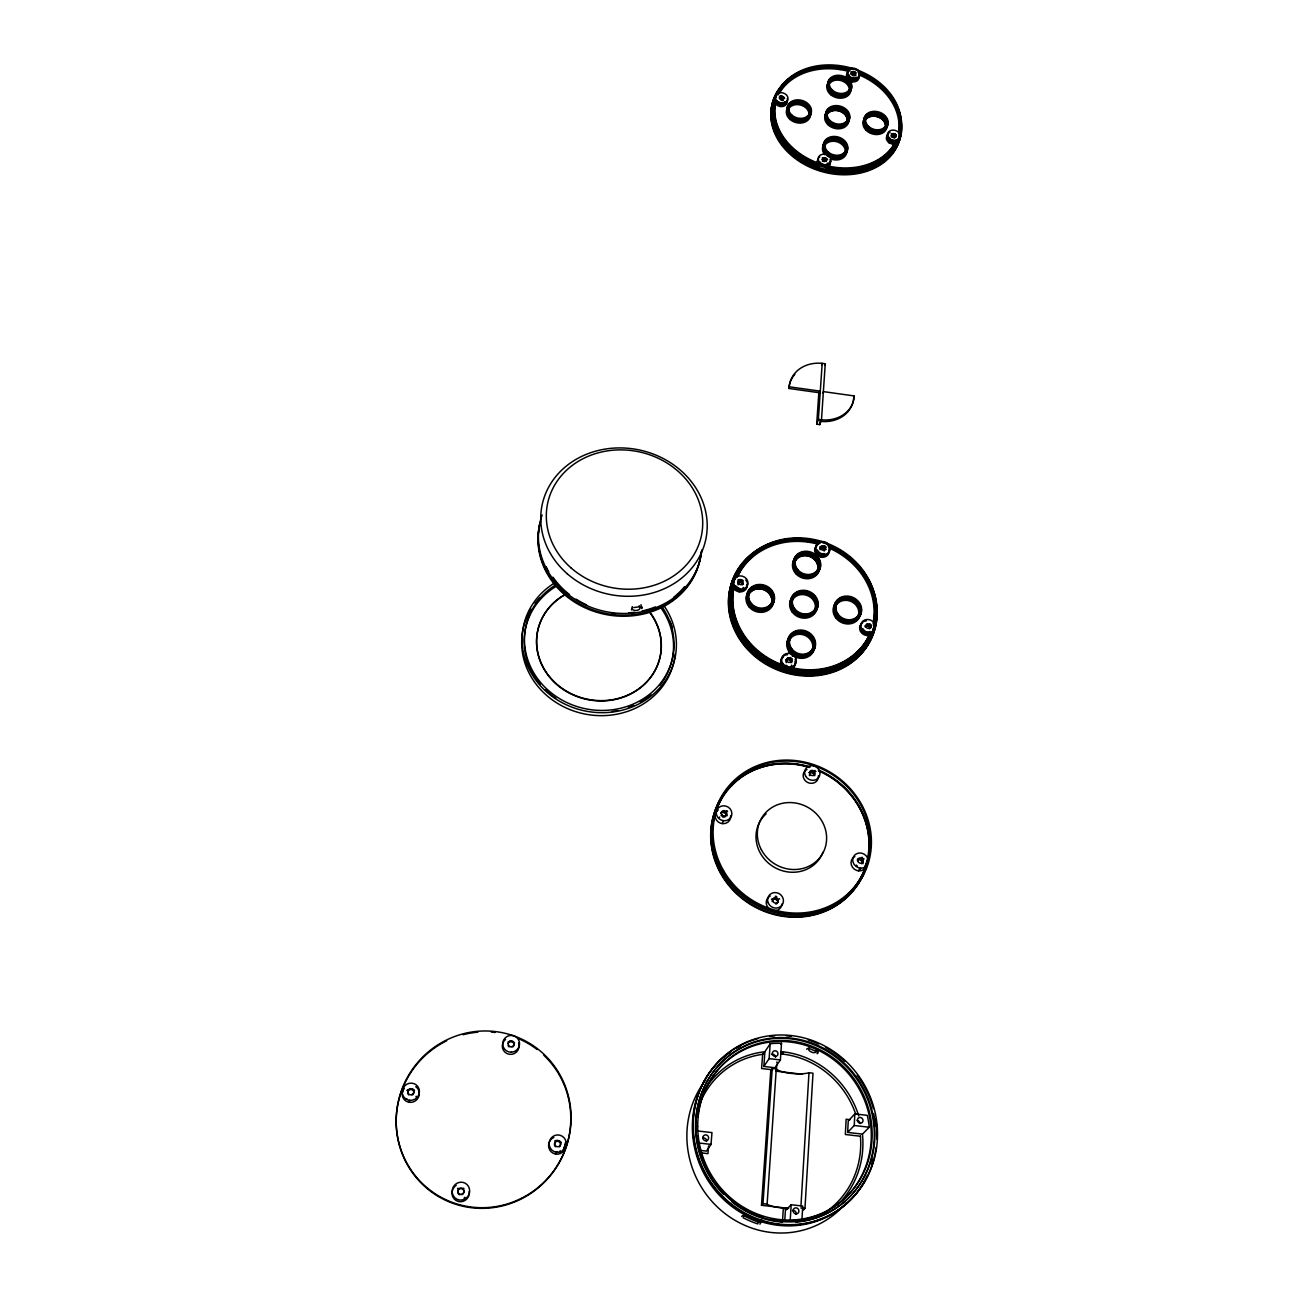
<?xml version="1.0" encoding="UTF-8"?>
<svg xmlns="http://www.w3.org/2000/svg" width="1298" height="1298" viewBox="0 0 1298 1298"><rect width="100%" height="100%" fill="white"/><g stroke="black" fill="none" stroke-linecap="round" stroke-linejoin="round"><path stroke-width="1.5" d="M415.766 1086.669A8.729 8.453 -45.6 0 1 418.443 1097.362A8.729 8.453 -45.6 0 1 408.253 1102.099A8.729 8.453 -45.6 0 1 402.25 1092.948L403.5 1087.4A8.762 8.486 -45.2 0 1 417.761 1086.442A8.762 8.486 -45.2 0 1 412.926 1100.023A8.762 8.486 -45.2 0 1 402.25 1090.888M403.402 1089.687L403.5 1087.4M409.503 1102.343L409.535 1100.315M862.456 1134.128L847.659 1132.424L848.243 1120.969L854.814 1113.895L867.259 1115.339A90.454 85.668 61.5 0 1 869.271 1127.248L862.456 1134.128A89.173 84.532 62.5 0 1 837.843 1204.576M847.659 1132.424L854.246 1125.496L854.814 1113.895M803.3 1210.028L804.971 1208.406L813.002 1073.203L808.995 1072.732A17.961 4.348 4.6 0 1 790.758 1073.349A17.961 4.348 4.6 0 1 776.269 1068.887L772.245 1068.416L770.752 1070.542L761.488 1205.29L788.681 1208.373M800.947 1205.923L808.995 1072.732M801.986 1218.871L802.748 1206.053L791.18 1204.755L785.387 1210.628L784.787 1220.088M790.222 1220.071L791.18 1204.755M782.548 1220.591L783.294 1208.763L787.091 1209.184M821.618 364.981L822.186 363.326L825.252 363.764L821.488 419.806L819.784 424.624L816.685 424.186L818.373 419.416L822.186 363.359A33.05 27.842 18.5 0 0 789.298 386.82L788.778 388.443L819.719 392.791L820.287 391.169L789.298 386.82M788.324 1208.487A18.497 3.407 4.9 0 1 767.118 1204.122L776.269 1068.887M819.784 424.624L820.06 420.633M776.366 1070.266L776.707 1065.074M776.853 1062.997L776.918 1061.959M764.879 1051.753L763.857 1066.437L774.938 1067.751L780.406 1059.947L781.51 1043.316A90.454 85.668 61.5 0 0 770.185 1043.738L764.879 1051.753A89.173 84.532 62.5 0 0 703.987 1090.937M763.857 1066.437L769.146 1058.616L770.185 1043.738M761.488 1205.29L762.981 1203.652L772.245 1068.416M816.685 424.186L818.86 392.239M762.656 1054.236L761.585 1068.514L772.667 1069.828M855.853 1114.479A87.144 82.601 62.5 0 0 783.019 1054.154L783.44 1051.867A89.173 84.532 62.5 0 1 858.757 1115.956M708.578 1145.891L707.945 1153.646L700.66 1152.819M700.66 1150.45L706.469 1151.115L711.028 1144.398L711.969 1132.602L698.178 1131.012M631.477 609.93L631.818 608.454M642.088 607.107L641.715 608.6L641.017 604.657M775.247 97.788A6.49 5.095 14.5 0 0 784.024 102.802A6.49 5.095 14.5 0 0 786.702 95.16A6.49 5.095 14.5 0 0 776.496 94.202L775.003 98.713A6.49 5.078 14.5 0 0 775.912 100.887A63.521 49.795 16 0 0 819.719 163.629A6.587 5.224 16 0 0 826.404 165.609A63.521 49.795 16 0 0 895.701 141.385A6.506 5.095 17.5 0 0 897.616 140.736L897.924 139.843A64.997 50.947 16 0 0 899.985 134.392A6.506 5.111 17.5 0 0 891.191 130.319A6.506 5.111 17.5 0 0 888.481 137.458A6.506 5.111 17.5 0 0 897.924 139.843M776.496 94.202L776.269 95.127A6.49 5.078 14.5 0 1 778.362 93.894A63.521 49.795 16 0 1 851.196 69.167A6.409 4.965 16.1 0 1 858.449 71.633A63.521 49.795 16 0 1 898.638 133.613A6.506 5.095 17.5 0 1 899.676 135.284L899.985 134.392M819.719 163.629L818.957 166.241A63.407 49.746 16 0 1 775.247 103.564L775.912 100.887M780.276 106.501L781.185 102.899M865.863 866.447A7.999 7.366 36 0 1 853.987 864.225A7.999 7.366 36 0 1 857.443 853.37A7.999 7.366 36 0 1 868.086 859.471L864.127 869.206A7.966 7.35 36.1 0 1 852.575 867.389A7.966 7.35 36.1 0 1 854.863 856.518M733.451 582.737L734.928 578.097A7.382 6.555 18.4 0 1 746.545 578.892A7.382 6.555 18.4 0 1 743.381 588.838A7.382 6.555 18.4 0 1 733.451 582.737L733.224 583.451A7.366 6.555 18.4 0 0 734.214 586.225A72.234 64.056 21.9 0 0 783.392 665.209A7.496 6.75 22.9 0 0 790.985 667.48A72.234 64.056 21.9 0 0 870.147 633.392A7.415 6.555 25.3 0 0 872.321 632.483L872.645 631.802A73.921 65.533 21.9 0 0 875.03 624.695A7.415 6.555 25.3 0 0 865.068 619.827A7.415 6.555 25.3 0 0 861.937 629.124A7.415 6.555 25.3 0 0 872.645 631.802M730.628 815.809A7.885 7.382 25.4 0 1 723.035 823.678A7.885 7.382 25.4 0 1 715.101 815.339L716.155 811.964M716.269 812.402L717.194 809.384A7.918 7.399 25.3 0 1 730.076 808.768A7.918 7.399 25.3 0 1 726.507 820.498A7.918 7.399 25.3 0 1 716.269 812.402L715.101 815.339M840.13 69.605L840.893 66.912M865.863 863.997L865.182 866.188M826.988 167.815A6.571 5.224 16 0 1 825.625 168.205L826.404 165.609M852.299 81.823L852.818 80.054M566.171 1142.256L563.202 1150.336A8.745 8.567 -84.5 0 1 550.271 1148A8.745 8.567 -84.5 0 1 554.879 1135.426A8.745 8.567 -84.5 0 1 566.171 1142.256L562.553 1152.17A8.713 8.534 -84.3 0 1 549.784 1150.044A8.713 8.534 -84.3 0 1 553.824 1137.47M734.928 578.097L734.7 578.811A7.366 6.555 18.4 0 1 737.102 577.123A72.234 64.056 21.9 0 1 820.19 542.467A7.285 6.36 21.4 0 1 828.4 545.338A72.234 64.056 21.9 0 1 873.554 623.267A7.415 6.555 25.3 0 1 874.706 625.376L875.03 624.695M732.591 593.64A72.088 63.959 22 0 1 733.548 588.27L734.214 586.225M402.25 1092.948L402.997 1090.774M739.227 591.823L740.152 589.065M818.211 1050.812L817.221 1053.749L817.902 1052.856M761.926 1220.055L759.963 1224.192M892.553 142.277L893.121 140.573M865.036 866.626L864.127 869.206M758.843 1220.753L757.772 1223.917A95.127 90.114 61.7 0 1 743.186 1217.767L744.273 1214.587M816.15 1050.423C816.961 1055.615 805.506 1050.763 809.141 1047.454M892.456 143.997L893.641 140.492M825.625 168.205A63.407 49.746 16 0 0 894.809 143.997L895.701 141.385M895.652 142.423L895.652 142.423A4.332 3.391 17.6 0 0 896.61 140.768M824.684 365.419L825.252 363.764M556.096 1154.165L556.728 1152.332M822.818 393.229L823.386 391.607L854.311 395.955L853.695 397.561A33.002 27.81 18.5 0 1 820.92 421.412M562.553 1152.17L563.202 1150.336M807.713 542.093L808.524 539.984M820.19 542.467L819.914 543.197A72.185 64.024 22 0 0 737.507 576.344M716.674 810.682L717.194 809.384M821.407 557.248L821.959 555.885M732.25 605.128A72.088 63.959 22 0 0 782.597 667.14L783.392 665.209M722.256 823.613L723.457 820.693M870.147 633.392L869.189 635.355A72.088 63.959 22 0 1 790.174 669.395L790.985 667.48M866.512 635.468L867.778 632.824M858.384 870.844L860.103 868.086M866.447 862.067L868.086 859.471M780.828 1044.322L781.51 1043.316M806.707 1049.287L807.356 1048.395M741.71 1216.486L742.57 1215.512M763.905 1052.889L762.948 1053.944M860.542 1136.091L860.428 1136.204A87.144 82.601 62.5 0 1 823.759 1213.37M860.396 1136.237L845.339 1134.501L846.134 1119.233L849.979 1119.687M640.563 606.669L633.716 607.561M780.682 1051.575L783.44 1051.867M780.601 1053.911L783.019 1054.154M762.981 1203.652L767.118 1204.122M800.834 1207.935L804.971 1208.406M699.249 1143.035L711.028 1144.398M776.107 1071.175L802.456 1074.273M854.246 1125.496L869.271 1127.248M769.146 1058.616L780.406 1059.947M818.373 419.416L821.488 419.838A33.05 27.842 18.5 0 0 854.311 395.955M809.481 1048.589L816.507 1051.575M639.151 605.712C643.711 610.952 629.806 612.753 632.321 606.604M786.393 662.645A2.499 2.239 22.9 0 1 786.669 659.741A2.499 2.239 22.9 0 1 789.817 659.709A2.499 2.239 22.9 0 1 790.628 662.597M865.117 626.804A2.466 2.19 25.4 0 1 868.362 625.522A2.466 2.19 25.4 0 1 869.563 628.816M820.044 549.735A2.418 2.125 21.4 0 1 822.981 547.415A2.418 2.125 21.4 0 1 824.133 551.05M738.108 584.846A2.45 2.174 18.4 0 1 737.913 584.424M737.897 583.208A2.45 2.174 18.4 0 1 740.963 581.861A2.45 2.174 18.4 0 1 742.521 584.83M872.321 632.483A73.872 65.5 21.9 0 1 750.049 645.171A73.872 65.5 21.9 0 1 785.793 538.784A73.872 65.5 21.9 0 1 874.706 625.376M828.108 546.052A72.185 64.024 22 0 1 873.213 623.949M745.766 579.963A7.366 6.539 18.4 0 1 744.5 589.568A7.366 6.539 18.4 0 1 733.987 586.923A72.185 64.024 22 0 0 783.116 665.874A7.496 6.733 22.9 0 1 787.545 654.63M866.496 620.817A7.415 6.555 25.4 0 0 860.412 628.443A7.415 6.555 25.4 0 0 869.806 634.057A72.185 64.024 22 0 1 790.709 668.146A7.496 6.733 22.9 0 0 795.171 659.222M792.218 655.896A7.496 6.733 22.9 0 1 792.835 656.334M828.789 547.123A7.269 6.36 21.4 0 1 825.788 555.43A7.269 6.36 21.4 0 1 816.215 552.25A7.269 6.36 21.4 0 1 818.486 543.716M738.465 574.771A72.088 63.959 22 0 1 818.649 544.365M829.373 548.21A72.088 63.959 22 0 1 873.57 619.957M869.189 635.355A7.399 6.539 25.4 0 1 860.46 631.396A7.399 6.539 25.4 0 1 862.456 623.121M746.983 584.765A7.35 6.539 18.4 0 1 742.245 591.661A7.35 6.539 18.4 0 1 733.548 588.27M794.993 661.412A7.48 6.733 22.9 0 1 790.174 669.395M782.597 667.14A7.48 6.733 22.9 0 1 783.408 657.015M828.805 549.995A7.269 6.36 21.4 0 1 824.441 557.053A7.269 6.36 21.4 0 1 815.647 553.581A7.269 6.36 21.4 0 1 817.318 545.452M743.397 587.475A4.916 4.365 18.4 0 1 743.008 587.718M738.984 588.108A4.916 4.365 18.4 0 1 736.242 586.177M737.897 579.898A4.916 4.365 18.4 0 1 743.202 580.612M824.311 553.548A4.851 4.235 21.4 0 1 818.016 550.839M824.392 545.712A4.851 4.235 21.4 0 1 826.242 547.253M870.147 631.477A4.932 4.365 25.4 0 1 862.992 628.8M869.595 623.705A4.932 4.365 25.4 0 1 871.623 625.604M867.713 633.278A4.932 4.365 25.4 0 1 862.375 630.098M866.707 624.354A4.932 4.365 25.4 0 1 871.315 627.502M791.65 665.128A4.997 4.494 22.9 0 1 791.261 665.387M787.188 665.809A4.997 4.494 22.9 0 1 785.858 665.193M790.514 657.502A4.997 4.494 22.9 0 1 790.953 657.745M792.105 658.735A4.997 4.494 22.9 0 1 792.429 659.124M819.087 543.035A73.726 65.403 22 0 0 732.835 617.962A73.726 65.403 22 0 0 851.569 659.773A73.726 65.403 22 0 0 828.903 546.474A73.726 65.403 22 0 1 851.569 659.773A73.726 65.403 22 0 1 732.835 617.962A73.726 65.403 22 0 1 819.054 543.099M743.316 588.529A4.9 4.365 18.4 0 1 742.943 588.821M738.108 589.292A4.9 4.365 18.4 0 1 735.041 585.852M737.897 581.098A4.9 4.365 18.4 0 1 741.904 581.439M823.759 554.927A4.851 4.235 21.4 0 1 817.107 549.8M819.882 546.734A4.851 4.235 21.4 0 1 826.177 549.443M787.772 658.183A4.981 4.494 22.9 0 1 792.397 661.234M870.277 584.36A75.3 66.831 22 0 1 833.073 671.634A75.3 66.831 22 0 1 734.846 629.449A75.3 66.831 22 0 1 773.559 542.824M785.809 659.692A4.981 4.478 22.9 0 1 791.812 662.629M825.317 554.879A4.835 4.235 21.4 0 1 824.733 555.528M819.736 548.145A4.835 4.235 21.4 0 1 824.765 549.784M743.413 589.324A4.9 4.348 18.4 0 1 743.137 589.681M735.301 589A4.9 4.348 18.4 0 1 734.668 587.751M737.864 582.461A4.9 4.348 18.4 0 1 742.975 584.116M869.027 634.073A4.932 4.365 25.4 0 1 867.729 634.592M865.068 625.814A4.932 4.365 25.4 0 1 870.341 628.362M876.426 618.854A75.252 66.782 22 0 1 777.713 670.109A75.252 66.782 22 0 1 741.58 564.841M744.971 560.979A75.252 66.782 22 0 1 760.206 549.2M875.387 601.234A75.252 66.782 22 0 1 875.955 604.462M842.451 552.169A75.365 66.863 22 0 1 851.602 661.753A75.365 66.863 22 0 1 735.106 628.832A75.365 66.863 22 0 1 794.538 538.621M802.943 538.816A75.365 66.863 22 0 1 814.398 540.487M898.557 111.547A66.247 51.985 16 0 1 866.107 170.752A66.247 51.985 16 0 1 784.219 147.096A66.247 51.985 16 0 1 788.486 79.746M863.381 75.56A66.247 51.985 16 0 1 874.592 82.034M886.68 92.499A66.247 51.985 16 0 1 888.724 94.835M822.478 161.293A4.381 3.472 16 0 1 824.441 161.666M852.267 75.43A4.267 3.31 16.1 0 1 853.792 75.901M780.877 100.011A4.316 3.391 14.5 0 1 782.418 100.611M896.237 141.985A4.332 3.391 17.6 0 1 894.971 143.607M889.617 143.267A4.332 3.391 17.6 0 1 888.676 142.407M892.278 137.296A4.332 3.391 17.6 0 1 894.565 138.205M901.055 132.153A66.198 51.969 16 0 1 814.106 169A66.198 51.969 16 0 1 782.662 85.652M899.839 117.566A66.198 51.969 16 0 1 900.552 120.941M890.006 95.111A66.279 52.001 16 0 1 872.256 167.734A66.279 52.001 16 0 1 780.731 141.368A66.279 52.001 16 0 1 804.403 70.465M858.822 73.613A64.851 50.882 16 0 1 896.496 143.835A64.851 50.882 16 0 1 814.609 165.868A64.851 50.882 16 0 1 776.496 95.76M778.914 91.347A64.851 50.882 16 0 1 849.687 70.514M784.56 103.24A4.316 3.391 14.5 0 1 780.423 104.797A4.316 3.391 14.5 0 1 776.642 102.055M779.4 98.015A4.316 3.391 14.5 0 1 783.603 99.167M856.437 78.626A4.267 3.31 16.1 0 1 856.015 79.162M855.106 79.795A4.267 3.31 16.1 0 1 848.519 77.117M850.888 73.564A4.267 3.31 16.1 0 1 856.015 75.219M894.679 142.147A4.332 3.391 17.6 0 1 888.919 139.941M891.061 135.479A4.332 3.391 17.6 0 1 896.009 137.02M827.767 164.229A4.381 3.472 16 0 1 827.491 164.846M822.218 159.492A4.381 3.472 16 0 1 826.469 160.66M890.039 132.299A6.506 5.095 17.5 0 0 887.508 138.659A6.506 5.095 17.5 0 0 895.393 142.277A63.472 49.778 16 0 1 826.128 166.501A6.571 5.224 16 0 0 829.99 159.703M778.135 94.819A63.472 49.778 16 0 1 849.655 69.751M858.156 72.558A63.472 49.778 16 0 1 898.654 133.159M858.643 73.207A6.409 4.965 16.1 0 1 856.356 79.746A6.409 4.965 16.1 0 1 847.789 77.134A6.409 4.965 16.1 0 1 849.687 70.465M787.253 98.664A6.49 5.078 14.5 0 1 783.814 104.586A6.49 5.078 14.5 0 1 775.685 101.812A63.472 49.778 16 0 0 819.46 164.538A6.571 5.224 16 0 1 819.768 156.88M779.449 93.18A63.407 49.746 16 0 1 848.503 71.341M859.244 74.976A63.407 49.746 16 0 1 898.589 132.153M894.809 143.997A6.49 5.095 17.6 0 1 887.215 140.833A6.49 5.095 17.6 0 1 888.513 134.473M786.864 100.627A6.474 5.078 14.5 0 1 783.246 106.371A6.474 5.078 14.5 0 1 775.247 103.564M829.617 161.715A6.571 5.224 16 0 1 828.595 166.825M818.957 166.241A6.571 5.224 16 0 1 818.486 159.183M858.643 75.998A6.409 4.965 16.1 0 1 855.414 81.644A6.409 4.965 16.1 0 1 847.48 79.178A6.409 4.965 16.1 0 1 848.211 72.737M784.803 101.779A4.332 3.391 14.5 0 1 780.861 103.045A4.332 3.391 14.5 0 1 777.226 100.644M779.449 96.344A4.332 3.391 14.5 0 1 784.641 97.999M856.777 77.15A4.267 3.31 16.1 0 1 852.121 78.205A4.267 3.31 16.1 0 1 848.941 74.716M850.661 72.071A4.267 3.31 16.1 0 1 855.95 72.866M896.577 139.73A4.332 3.407 17.5 0 1 892.229 140.362A4.332 3.407 17.5 0 1 889.114 137.28M891.093 133.921A4.332 3.407 17.5 0 1 896.155 134.895M828.14 162.834A4.381 3.488 16 0 1 822.251 164.294M820.839 163.288A4.381 3.488 16 0 1 819.963 161.958M822.315 157.869A4.381 3.488 16 0 1 827.572 159.557M859.357 71.861A64.916 50.914 16 0 1 879.752 160.903A64.916 50.914 16 0 1 775.036 124.024A64.916 50.914 16 0 1 852.105 69.297M824.733 154.738A12.347 9.767 16.2 0 1 830.963 140.119A12.347 9.767 16.2 0 1 846.783 151.363A12.347 9.767 16.2 0 1 830.606 158.924M822.332 160.043A2.19 1.736 16 0 1 826.226 161.585M891.174 136.971A2.174 1.704 17.5 0 1 895.377 136.955M851.066 74.586A2.142 1.655 16.1 0 1 853.727 73.515A2.142 1.655 16.1 0 1 855.058 75.965M779.449 98.453A2.158 1.687 14.5 0 1 783.083 100.563M897.616 140.736A64.965 50.93 16 0 1 790.19 147.015A64.965 50.93 16 0 1 821.066 65.322A64.965 50.93 16 0 1 899.676 135.284M663.505 605.063A77.426 70.384 11.2 0 1 642.559 701.894A77.426 70.384 11.2 0 1 535.766 680.071A77.426 70.384 11.2 0 1 554.781 582.834M675.203 654.03A77.166 70.206 11.2 0 1 576.215 711.823A77.166 70.206 11.2 0 1 531.093 609.168M535.101 603.31A77.166 70.206 11.2 0 1 539.822 597.81M669.898 621.125A77.166 70.206 11.2 0 1 672.413 627.81M661.071 608.048A74.911 68.113 11.2 0 1 659.676 685.49M650.882 694.576A74.911 68.113 11.2 0 1 640.271 702.056M633.586 705.463A74.911 68.113 11.2 0 1 628.378 707.572M617.621 710.574A74.911 68.113 11.2 0 1 612.169 711.499M555.787 698.194A74.911 68.113 11.2 0 1 545.468 689.806M540.293 684.241A74.911 68.113 11.2 0 1 557.426 585.593M661.574 606.15A75.057 68.226 11.2 0 1 641.244 699.995A75.057 68.226 11.2 0 1 537.729 678.838A75.057 68.226 11.2 0 1 556.144 584.587M649.081 611.601A62.564 56.901 11.2 0 1 634.738 691.737A62.564 56.901 11.2 0 1 547.026 673.808A62.564 56.901 11.2 0 1 565.506 594.516M650.996 613.694A62.596 56.917 11.2 0 1 633.067 692.434A62.596 56.917 11.2 0 1 546.507 672.64A62.596 56.917 11.2 0 1 565.571 594.159M700.969 552.786A81.985 72.704 11.7 0 1 605.777 614.522A81.985 72.704 11.7 0 1 540.682 521.244M684.484 586.728A79.665 70.627 11.7 0 1 673.694 597.323M615.382 613.759A79.665 70.627 11.7 0 1 611.764 613.354M548.713 571.785A79.665 70.627 11.7 0 1 546.182 566.691M701.796 549.881A82.212 72.85 11.7 0 1 604.479 611.342A82.212 72.85 11.7 0 1 542.126 515.014M701.293 551.65A82.082 72.753 11.7 0 1 607.886 613.776A82.082 72.753 11.7 0 1 539.952 523.321M655.36 606.912A79.762 70.692 11.7 0 1 642.137 610.985M634.43 612.299A79.762 70.692 11.7 0 1 628.703 612.802M586.582 604.884A79.762 70.692 11.7 0 1 576.052 599.173M569.449 594.516A79.762 70.692 11.7 0 1 552.964 577.172M788.778 388.443A33.002 27.81 18.5 0 1 794.83 374.359M818.665 770.168A80.898 75.219 31.3 0 1 842.678 900.796A80.898 75.219 31.3 0 1 713.089 853.111A80.898 75.219 31.3 0 1 809.725 766.875M781.98 903.943A8.048 7.577 35.3 0 1 775.75 910.644M772.845 910.547A8.048 7.577 35.3 0 1 770.249 896.026M716.009 812.337A7.885 7.382 25.4 0 1 718.281 809.952M818.373 775.685A7.788 7.139 28.7 0 1 812.71 783.229A7.788 7.139 28.7 0 1 803.705 778.297A7.788 7.139 28.7 0 1 807.015 769.454M775.312 896.253A5.387 5.062 35.2 0 1 776.756 896.626M779.271 898.654A5.387 5.062 35.2 0 1 779.563 899.108M772.164 901.542A2.872 2.693 35.2 0 1 774.452 898.638A2.872 2.693 35.2 0 1 777.68 900.877A2.872 2.693 35.2 0 1 775.815 904.057M771.45 899.19A5.354 5.046 35.4 0 1 778.119 901.769M814.803 770.412A5.208 4.77 28.7 0 1 815.907 771.547M809.709 775.669A2.774 2.547 28.7 0 1 809.271 774.971M809.287 772.813A2.774 2.547 28.7 0 1 813.035 771.888A2.774 2.547 28.7 0 1 814.089 775.587M809.092 772.44A5.192 4.754 28.8 0 1 814.836 775.62M719.627 817.48A5.273 4.932 25.3 0 1 719.303 817.042M726.783 810.65A5.273 4.932 25.3 0 1 727.561 811.396M721.007 813.375A2.807 2.628 25.3 0 1 724.657 812.029A2.807 2.628 25.3 0 1 726.134 815.663A2.807 2.628 25.3 0 1 722.369 816.766M721.315 815.825A2.807 2.628 25.3 0 1 721.039 815.339M720.877 812.548A5.241 4.916 25.4 0 1 727.188 815.679M857.199 865.815A5.322 4.9 36.1 0 1 856.339 865.149M861.953 857.248A5.322 4.9 36.1 0 1 862.407 857.507M863.641 858.578A5.322 4.9 36.1 0 1 863.981 859M860.704 868.962A5.306 4.884 36.2 0 1 859.747 869.303M857.41 859.39A5.306 4.884 36.2 0 1 863.121 863.673M857.297 860.347A2.839 2.612 36.1 0 1 861.434 859.617A2.839 2.612 36.1 0 1 861.661 863.787M818.357 770.785A80.833 75.17 31.3 0 1 842.353 901.315A80.833 75.17 31.3 0 1 712.862 853.662A80.833 75.17 31.3 0 1 809.433 767.491M818.616 770.444A79.892 74.278 31.3 0 1 842.337 899.433A79.892 74.278 31.3 0 1 714.338 852.332A79.892 74.278 31.3 0 1 809.774 767.183M823.013 852.121A35.16 32.693 31.3 0 1 772.05 865.88A35.16 32.693 31.3 0 1 766.112 813.814M697.675 1117.335A90.746 85.928 61.3 0 1 794.993 1042.748A90.746 85.928 61.3 0 1 870.455 1147.659A90.746 85.928 61.3 0 1 770.769 1218.952M762.672 1216.875A90.746 85.928 61.3 0 1 715.717 1183.159M712.472 1178.454A90.746 85.928 61.3 0 1 701.407 1154.847M699.541 1147.886A90.746 85.928 61.3 0 1 697.578 1135.782M867.161 1175.761A95.728 90.649 61.3 0 1 725.241 1200.975A95.728 90.649 61.3 0 1 730.758 1051.932M737.004 1048.005A95.728 90.649 61.3 0 1 740.233 1046.269M873.603 1113.911A95.728 90.649 61.3 0 1 875.598 1126.291M873.23 1158.708A95.728 90.649 61.3 0 1 871.785 1163.868M771.645 1054.495A2.888 2.742 52.8 0 1 775.555 1057.221M857.345 1120.596A2.953 2.758 58.3 0 1 860.022 1123.549M702.916 1138.038A2.969 2.856 67.4 0 1 706.566 1141.477M698.876 1105.88A87.144 82.601 62.5 0 1 762.591 1054.333M759.281 1222.327A95.5 90.454 61.4 0 1 744.63 1216.145M846.426 1202.516A94.008 89.108 62.5 0 1 720.682 1210.012A94.008 89.108 62.5 0 1 705.674 1080.05M792.51 1210.563A3.05 2.856 68.7 0 1 796.193 1214.344M876.101 1147.546A95.906 90.811 61.2 0 1 785.809 1225.101A95.906 90.811 61.2 0 1 693.992 1140.715A95.906 90.811 61.2 0 1 757.691 1038.708M769.682 1036.356A95.906 90.811 61.2 0 1 774.809 1035.853M786.426 1035.853A95.906 90.811 61.2 0 1 791.293 1036.291M808.297 1039.974A95.906 90.811 61.2 0 1 818.632 1043.949M825.431 1047.356A95.906 90.811 61.2 0 1 844.609 1061.212M857.183 1075.247A95.906 90.811 61.2 0 1 873.392 1108.557M875.663 1118.973A95.906 90.811 61.2 0 1 876.848 1139.125M723.408 1194.176A93.18 88.232 61.2 0 1 735.723 1051.218A93.18 88.232 61.2 0 1 868.8 1102.537A93.18 88.232 61.2 0 1 795.901 1222.116M782.532 1222.148A93.18 88.232 61.2 0 1 732.007 1201.964M565.263 1142.97A8.713 8.534 -84.3 0 1 565.506 1144.106M469.292 1191.304A8.989 8.664 -66 0 1 463.061 1201.348A8.989 8.664 -66 0 1 452.694 1196.61A8.989 8.664 -66 0 1 456.166 1185.317M403.483 1089.476A8.729 8.453 -45.6 0 1 404.23 1088.422M518.583 1043.057A8.421 8.34 -34.2 0 1 514.381 1053.505A8.421 8.34 -34.2 0 1 503.559 1050.504A8.421 8.34 -34.2 0 1 505.555 1039.438M459.849 1194.841A3.196 3.083 -66 0 1 458.308 1190.023A3.196 3.083 -66 0 1 463.305 1189.812A3.196 3.083 -66 0 1 461.861 1194.76M463.418 1188.238A5.971 5.76 -66.1 0 1 463.921 1188.53M464.96 1197.259A5.971 5.76 -66.1 0 1 464.084 1198.119M457.577 1188.497A5.971 5.76 -66.1 0 1 458.097 1188.189M508.135 1043.706A3.002 2.969 -33.1 0 1 512.694 1042.132A3.002 2.969 -33.1 0 1 512.807 1046.934M509.043 1046.886A3.002 2.969 -33.1 0 1 508.167 1045.636M508.086 1041.905A5.614 5.549 -34.8 0 1 514.56 1043.008M408.756 1094.912A3.115 3.018 -45.4 0 1 408.643 1090.434A3.115 3.018 -45.4 0 1 413.105 1090.482A3.115 3.018 -45.4 0 1 412.602 1094.944M416.155 1096.275A5.809 5.63 -45.8 0 1 415.944 1096.794M406.955 1099A5.809 5.63 -45.8 0 1 406.534 1098.611M406.891 1090.515A5.809 5.63 -45.8 0 1 407.832 1089.785M409.438 1089.087A5.809 5.63 -45.8 0 1 414.533 1090.206M554.83 1140.828A5.792 5.679 -84.2 0 1 561.288 1142.613M560.363 1150.758A5.792 5.679 -84.2 0 1 559.892 1151.115M557.767 1151.943A5.792 5.679 -84.2 0 1 556.177 1151.991M555.528 1146.767A3.099 3.034 -84.4 0 1 555.268 1142.24A3.099 3.034 -84.4 0 1 559.714 1142.289A3.099 3.034 -84.4 0 1 559.357 1146.799M518.08 1038.481A88.686 86.836 -60.1 0 1 537.177 1049.563M543.83 1055.242A88.686 86.836 -60.1 0 1 538.621 1187.508A88.686 86.836 -60.1 0 1 409.487 1168.297A88.686 86.836 -60.1 0 1 446.69 1040.785M463.061 1034.717A88.686 86.836 -60.1 0 1 477.875 1032.186M491.325 1032.105A88.686 86.836 -60.1 0 1 495.155 1032.478M750.001 605.16A13.954 12.412 19.7 0 0 773.511 602.872A13.954 12.412 19.7 0 0 758.064 585.22A13.954 12.412 19.7 0 0 750.001 605.16M750.244 604.462A13.97 12.428 19.7 0 0 773.77 602.175A13.97 12.428 19.7 0 0 758.324 584.506A13.97 12.428 19.7 0 0 750.244 604.462M751.25 604.284A12.315 10.952 19.7 0 0 771.986 602.272A12.315 10.952 19.7 0 0 758.373 586.68A12.315 10.952 19.7 0 0 751.25 604.284M751.493 603.57A12.331 10.968 19.7 0 0 772.245 601.574A12.331 10.968 19.7 0 0 758.616 585.966A12.331 10.968 19.7 0 0 751.493 603.57M796.534 571.558A13.807 12.136 21.1 0 0 819.687 569.416A13.807 12.136 21.1 0 0 804.322 552.039A13.807 12.136 21.1 0 0 796.534 571.558M796.826 570.86A13.824 12.136 21.1 0 0 819.995 568.686A13.824 12.136 21.1 0 0 804.565 551.309A13.824 12.136 21.1 0 0 796.826 570.86M797.767 570.714A12.185 10.708 21.1 0 0 818.194 568.8A12.185 10.708 21.1 0 0 804.598 553.467A12.185 10.708 21.1 0 0 797.767 570.714M798.043 570A12.201 10.708 21.1 0 0 818.486 568.086A12.201 10.708 21.1 0 0 804.874 552.753A12.201 10.708 21.1 0 0 798.043 570M790.076 650.103A14.1 12.607 23 0 0 814.008 649.876A14.1 12.607 23 0 0 800.185 630.714A14.1 12.607 23 0 0 790.076 650.103M790.352 649.422A14.1 12.607 22.9 0 0 814.3 649.211A14.1 12.607 22.9 0 0 800.46 630.033A14.1 12.607 22.9 0 0 790.352 649.422M791.407 649.308A12.428 11.13 23 0 0 812.532 649.13A12.428 11.13 23 0 0 800.331 632.223A12.428 11.13 23 0 0 791.407 649.308M791.683 648.643A12.445 11.13 22.9 0 0 812.824 648.465A12.445 11.13 22.9 0 0 800.606 631.542A12.445 11.13 22.9 0 0 791.683 648.643M792.932 609.946A13.954 12.363 21.9 0 0 816.637 609.8A13.954 12.363 21.9 0 0 802.927 590.963A13.954 12.363 21.9 0 0 792.932 609.946M793.208 609.249A13.97 12.38 21.9 0 0 816.929 609.103A13.97 12.38 21.9 0 0 803.202 590.266A13.97 12.38 21.9 0 0 793.208 609.249M794.246 609.184A12.315 10.919 21.9 0 0 815.16 609.054A12.315 10.919 21.9 0 0 803.073 592.44A12.315 10.919 21.9 0 0 794.246 609.184M794.522 608.486A12.315 10.919 21.9 0 0 815.452 608.356A12.315 10.919 21.9 0 0 803.348 591.742A12.315 10.919 21.9 0 0 794.522 608.486M836.545 615.755A13.954 12.315 24 0 0 860.152 615.593A13.954 12.315 24 0 0 846.296 596.772A13.954 12.315 24 0 0 836.545 615.755M836.853 615.057A13.97 12.331 24 0 0 860.477 614.895A13.97 12.331 24 0 0 846.604 596.058A13.97 12.331 24 0 0 836.853 615.057M837.859 614.992A12.315 10.871 24 0 0 858.676 614.846A12.315 10.871 24 0 0 846.458 598.232A12.315 10.871 24 0 0 837.859 614.992M838.167 614.295A12.315 10.871 24 0 0 859 614.165A12.315 10.871 24 0 0 846.783 597.534A12.315 10.871 24 0 0 838.167 614.295M782.872 663.619A7.496 6.75 22.9 0 0 795.642 663.538A7.496 6.75 22.9 0 0 788.34 653.283A7.496 6.75 22.9 0 0 782.872 663.619M786.929 661.299A2.499 2.255 22.9 0 0 791.18 661.266A2.499 2.255 22.9 0 0 788.762 657.843A2.499 2.255 22.9 0 0 786.929 661.299M866.155 627.275A2.466 2.19 25.3 0 0 870.341 627.275A2.466 2.19 25.3 0 0 867.891 623.916A2.466 2.19 25.3 0 0 866.155 627.275M817.529 551.78A7.285 6.36 21.4 0 0 829.73 550.693A7.285 6.36 21.4 0 0 821.618 541.542A7.285 6.36 21.4 0 0 817.529 551.78M821.147 549.265A2.434 2.125 21.4 0 0 825.204 548.908A2.434 2.125 21.4 0 0 822.51 545.841A2.434 2.125 21.4 0 0 821.147 549.265M738.838 583.792A2.466 2.19 18.4 0 0 742.991 583.402A2.466 2.19 18.4 0 0 740.298 580.287A2.466 2.19 18.4 0 0 738.838 583.792M744.63 639.606A73.824 65.468 22 0 0 869.936 637.626A73.824 65.468 22 0 0 796.355 538.573A73.824 65.468 22 0 0 744.63 639.606M836.22 616.404A13.937 12.315 24 0 0 859.811 616.307A13.937 12.315 24 0 0 846.036 597.469A13.937 12.315 24 0 0 836.22 616.404M837.551 615.674A12.299 10.855 24 0 0 858.367 615.544A12.299 10.855 24 0 0 846.15 598.946A12.299 10.855 24 0 0 837.551 615.674M796.258 572.272A13.807 12.136 21.1 0 0 819.395 570.146A13.807 12.136 21.1 0 0 804.046 552.753A13.807 12.136 21.1 0 0 796.258 572.272M797.491 571.428A12.185 10.708 21.1 0 0 817.902 569.514A12.185 10.708 21.1 0 0 804.322 554.197A12.185 10.708 21.1 0 0 797.491 571.428M749.741 605.825A13.954 12.412 19.7 0 0 773.235 603.602A13.954 12.412 19.7 0 0 757.87 585.917A13.954 12.412 19.7 0 0 749.741 605.825M750.99 604.982A12.315 10.952 19.7 0 0 771.726 602.97A12.315 10.952 19.7 0 0 758.113 587.394A12.315 10.952 19.7 0 0 750.99 604.982M792.624 610.612A13.937 12.363 21.9 0 0 816.328 610.514A13.937 12.363 21.9 0 0 802.683 591.677A13.937 12.363 21.9 0 0 792.624 610.612M793.97 609.882A12.299 10.903 21.9 0 0 814.884 609.752A12.299 10.903 21.9 0 0 802.797 593.137A12.299 10.903 21.9 0 0 793.97 609.882M789.784 650.736A14.083 12.607 23 0 0 813.7 650.59A14.083 12.607 23 0 0 799.941 631.396A14.083 12.607 23 0 0 789.784 650.736M791.131 649.99A12.428 11.114 23 0 0 812.24 649.795A12.428 11.114 23 0 0 800.055 632.905A12.428 11.114 23 0 0 791.131 649.99M789.249 652.018A14.067 12.591 23 0 0 813.148 651.856A14.067 12.591 23 0 0 799.406 632.694A14.067 12.591 23 0 0 789.249 652.018M790.579 651.336A12.412 11.114 23 0 0 811.672 651.142A12.412 11.114 23 0 0 799.487 634.268A12.412 11.114 23 0 0 790.579 651.336M792.105 611.926A13.921 12.347 22 0 0 815.777 611.829A13.921 12.347 22 0 0 802.148 593.008A13.921 12.347 22 0 0 792.105 611.926M793.419 611.261A12.282 10.903 22 0 0 814.3 611.131A12.282 10.903 22 0 0 802.229 594.549A12.282 10.903 22 0 0 793.419 611.261M749.271 607.156A13.937 12.396 19.7 0 0 772.748 604.933A13.937 12.396 19.7 0 0 757.383 587.264A13.937 12.396 19.7 0 0 749.271 607.156M750.536 606.312A12.299 10.936 19.7 0 0 771.239 604.3A12.299 10.936 19.7 0 0 757.643 588.74A12.299 10.936 19.7 0 0 750.536 606.312M795.723 573.619A13.791 12.12 21.1 0 0 818.843 571.493A13.791 12.12 21.1 0 0 803.527 554.132A13.791 12.12 21.1 0 0 795.723 573.619M796.972 572.791A12.169 10.692 21.1 0 0 817.351 570.86A12.169 10.692 21.1 0 0 803.786 555.576A12.169 10.692 21.1 0 0 796.972 572.791M835.636 617.718A13.921 12.299 24 0 0 859.211 617.621A13.921 12.299 24 0 0 845.436 598.784A13.921 12.299 24 0 0 835.636 617.718M836.934 617.053A12.282 10.855 24 0 0 857.718 616.907A12.282 10.855 24 0 0 845.533 600.325A12.282 10.855 24 0 0 836.934 617.053M796.94 572.856A12.169 10.692 21.1 0 0 817.318 570.942A12.169 10.692 21.1 0 0 803.754 555.641A12.169 10.692 21.1 0 0 796.94 572.856M750.504 606.377A12.282 10.936 19.7 0 0 771.207 604.365A12.282 10.936 19.7 0 0 757.626 588.805A12.282 10.936 19.7 0 0 750.504 606.377M827.215 155.646A10.903 8.615 16.2 0 0 845.03 153.148A10.903 8.615 16.2 0 0 831.515 141.352A10.903 8.615 16.2 0 0 827.215 155.646M829.406 124.576A10.806 8.469 16 0 0 847.075 122.142A10.806 8.469 16 0 0 833.689 110.427A10.806 8.469 16 0 0 829.422 124.478A10.806 8.469 16 0 0 847.091 122.061A10.806 8.469 16 0 0 833.657 110.508A10.806 8.469 16 0 0 829.406 124.576M831.564 94.008A10.708 8.34 15.8 0 0 849.07 91.671A10.708 8.34 15.8 0 0 835.766 80.2A10.708 8.34 15.8 0 0 831.564 94.008M866.999 129.622A10.79 8.453 17 0 0 885.009 128.632A10.79 8.453 17 0 0 872.808 116.041A10.79 8.453 17 0 0 867.032 129.524A10.79 8.453 17 0 0 885.041 128.534A10.79 8.453 17 0 0 872.791 116.139A10.79 8.453 17 0 0 866.999 129.622M791.017 118.735A10.822 8.502 15 0 0 808.784 116.333A10.822 8.502 15 0 0 795.447 104.7A10.822 8.502 15 0 0 791.017 118.735M865.944 130.157A12.234 9.589 17 0 0 886.372 129.07A12.234 9.589 17 0 0 872.548 114.889A12.234 9.589 17 0 0 865.944 130.157M866.496 128.437A12.25 9.589 17 0 0 886.94 127.35A12.25 9.589 17 0 0 873.1 113.153A12.25 9.589 17 0 0 866.496 128.437M867.567 127.804A10.806 8.453 17 0 0 885.593 126.815A10.806 8.453 17 0 0 873.359 114.305A10.806 8.453 17 0 0 867.567 127.804M830.59 94.624A12.136 9.443 15.8 0 0 850.466 92.012A12.136 9.443 15.8 0 0 835.409 78.983A12.136 9.443 15.8 0 0 830.59 94.624M831.093 92.872A12.153 9.459 15.8 0 0 850.985 90.26A12.153 9.459 15.8 0 0 835.912 77.231A12.153 9.459 15.8 0 0 831.093 92.872M832.083 92.174A10.725 8.34 15.8 0 0 849.622 89.838A10.725 8.34 15.8 0 0 836.301 78.351A10.725 8.34 15.8 0 0 832.083 92.174M790.011 119.465A12.266 9.638 15 0 0 810.163 116.771A12.266 9.638 15 0 0 795.074 103.548A12.266 9.638 15 0 0 790.011 119.465M790.466 117.712A12.282 9.638 15 0 0 810.633 115.035A12.282 9.638 15 0 0 795.528 101.796A12.282 9.638 15 0 0 790.466 117.712M791.488 116.998A10.838 8.502 15 0 0 809.271 114.597A10.838 8.502 15 0 0 795.901 102.948A10.838 8.502 15 0 0 791.488 116.998M828.432 125.192A12.25 9.605 16 0 0 848.47 122.499A12.25 9.605 16 0 0 833.3 109.275A12.25 9.605 16 0 0 828.432 125.192M828.935 123.472A12.266 9.621 16 0 0 848.989 120.763A12.266 9.621 16 0 0 833.803 107.539A12.266 9.621 16 0 0 828.935 123.472M829.925 122.742A10.822 8.486 16 0 0 847.61 120.325A10.822 8.486 16 0 0 834.192 108.675A10.822 8.486 16 0 0 829.925 122.742M826.729 154.576A12.363 9.784 16.2 0 0 846.977 151.785A12.363 9.784 16.2 0 0 831.661 138.383A12.363 9.784 16.2 0 0 826.729 154.576M827.735 153.845A10.919 8.632 16.2 0 0 845.582 151.347A10.919 8.632 16.2 0 0 832.034 139.535A10.919 8.632 16.2 0 0 827.735 153.845M827.004 153.683A12.38 9.784 16.2 0 0 847.253 150.893A12.38 9.784 16.2 0 0 831.921 137.474A12.38 9.784 16.2 0 0 827.004 153.683M827.994 152.937A10.919 8.632 16.2 0 0 845.858 150.471A10.919 8.632 16.2 0 0 832.342 138.626A10.919 8.632 16.2 0 0 827.994 152.937M829.195 122.547A12.266 9.621 16 0 0 849.265 119.854A12.266 9.621 16 0 0 834.079 106.631A12.266 9.621 16 0 0 829.195 122.547M830.185 121.817A10.822 8.486 16 0 0 847.886 119.432A10.822 8.486 16 0 0 834.484 107.766A10.822 8.486 16 0 0 830.185 121.817M790.709 116.804A12.282 9.638 15 0 0 810.893 114.11A12.282 9.638 15 0 0 795.771 100.887A12.282 9.638 15 0 0 790.709 116.804M791.699 116.074A10.838 8.502 15 0 0 809.514 113.689A10.838 8.502 15 0 0 796.161 102.023A10.838 8.502 15 0 0 791.699 116.074M831.353 91.947A12.169 9.459 15.8 0 0 851.261 89.351A12.169 9.459 15.8 0 0 836.188 76.29A12.169 9.459 15.8 0 0 831.353 91.947M832.326 91.233A10.741 8.34 15.8 0 0 849.882 88.929A10.741 8.34 15.8 0 0 836.593 77.426A10.741 8.34 15.8 0 0 832.326 91.233M867.34 128.064A12.25 9.589 17 0 0 887.459 125.841A12.25 9.589 17 0 0 872.597 112.309A12.25 9.589 17 0 0 867.34 128.064M868.33 127.35A10.822 8.469 17 0 0 886.096 125.387A10.822 8.469 17 0 0 872.986 113.461A10.822 8.469 17 0 0 868.33 127.35M820.109 162.85A6.587 5.224 16 0 0 830.898 161.358A6.587 5.224 16 0 0 822.77 154.202A6.587 5.224 16 0 0 820.109 162.85M823.094 160.595A2.19 1.736 16 0 0 826.696 160.092A2.19 1.736 16 0 0 823.987 157.707A2.19 1.736 16 0 0 823.094 160.595M892.326 136.29A2.174 1.704 17.5 0 0 895.928 136.095A2.174 1.704 17.5 0 0 893.478 133.58A2.174 1.704 17.5 0 0 892.326 136.29M849.363 76.387A6.425 4.965 16.1 0 0 859.844 75.041A6.425 4.965 16.1 0 0 851.877 68.177A6.425 4.965 16.1 0 0 849.363 76.387M852.251 74.262A2.142 1.655 16.1 0 0 855.739 73.808A2.142 1.655 16.1 0 0 853.094 71.52A2.142 1.655 16.1 0 0 852.251 74.262M780.114 98.875A2.158 1.704 14.5 0 0 783.684 98.421A2.158 1.704 14.5 0 0 781.039 96.084A2.158 1.704 14.5 0 0 780.114 98.875M867.632 127.155A12.266 9.589 17 0 0 887.767 124.933A12.266 9.589 17 0 0 872.889 111.401A12.266 9.589 17 0 0 867.632 127.155M868.622 126.441A10.822 8.469 17 0 0 886.388 124.478A10.822 8.469 17 0 0 873.278 112.537A10.822 8.469 17 0 0 868.622 126.441M829.211 121.412A12.282 9.621 16 0 0 849.46 119.205A12.282 9.621 16 0 0 834.663 105.657A12.282 9.621 16 0 0 829.211 121.412M830.217 120.714A10.838 8.486 16 0 0 848.081 118.751A10.838 8.486 16 0 0 835.036 106.809A10.838 8.486 16 0 0 830.217 120.714M827.021 152.564A12.38 9.784 16.2 0 0 847.432 150.26A12.38 9.784 16.2 0 0 832.521 136.517A12.38 9.784 16.2 0 0 827.021 152.564M828.027 151.834A10.919 8.632 16.2 0 0 846.053 149.805A10.919 8.632 16.2 0 0 832.894 137.685A10.919 8.632 16.2 0 0 828.027 151.834M831.385 90.811A12.169 9.459 15.8 0 0 851.439 88.67A12.169 9.459 15.8 0 0 836.772 75.333A12.169 9.459 15.8 0 0 831.385 90.811M832.375 90.114A10.741 8.34 15.8 0 0 850.076 88.232A10.741 8.34 15.8 0 0 837.145 76.452A10.741 8.34 15.8 0 0 832.375 90.114M790.709 115.668A12.299 9.654 15 0 0 811.055 113.461A12.299 9.654 15 0 0 796.339 99.914A12.299 9.654 15 0 0 790.709 115.668M791.731 114.954A10.838 8.518 15 0 0 809.676 113.007A10.838 8.518 15 0 0 796.712 101.066A10.838 8.518 15 0 0 791.731 114.954M567.291 573.813A83.624 73.743 11.8 0 0 705.106 542.304A83.624 73.743 11.8 0 0 599.53 450.179A83.624 73.743 11.8 0 0 567.291 573.813M571.201 568.037A78.561 69.248 11.8 0 0 700.725 538.589A78.561 69.248 11.8 0 0 601.623 451.98A78.561 69.248 11.8 0 0 571.201 568.037M722.661 871.104A81.19 75.446 31.2 0 0 860.688 879.979A81.19 75.446 31.2 0 0 791.845 760.255A81.19 75.446 31.2 0 0 722.661 871.104M723.554 870.601A80.135 74.457 31.2 0 0 859.779 879.395A80.135 74.457 31.2 0 0 791.877 761.228A80.135 74.457 31.2 0 0 723.554 870.601M805.604 776.107A7.82 7.155 28.7 0 0 818.892 777.194A7.82 7.155 28.7 0 0 812.386 765.706A7.82 7.155 28.7 0 0 805.604 776.107M768.221 902.937A8.08 7.61 35.1 0 0 781.85 905.355A8.08 7.61 35.1 0 0 776.48 892.683A8.08 7.61 35.1 0 0 768.221 902.937M772.927 901.25A2.872 2.71 35.1 0 0 777.778 902.11A2.872 2.71 35.1 0 0 775.863 897.599A2.872 2.71 35.1 0 0 772.927 901.25M809.92 774.095A2.774 2.547 28.7 0 0 814.641 774.484A2.774 2.547 28.7 0 0 812.337 770.395A2.774 2.547 28.7 0 0 809.92 774.095M721.769 814.625A2.807 2.628 25.3 0 0 726.572 814.56A2.807 2.628 25.3 0 0 723.895 810.601A2.807 2.628 25.3 0 0 721.769 814.625M857.962 861.45A2.839 2.612 36 0 0 862.732 862.31A2.839 2.612 36 0 0 860.785 857.897A2.839 2.612 36 0 0 857.962 861.45M761.407 849.833A35.289 32.791 31.2 0 0 821.374 855.56A35.289 32.791 31.2 0 0 793.143 802.716A35.289 32.791 31.2 0 0 761.407 849.833M693.262 1125.723A96.02 90.925 61.1 0 0 831.71 1213.938A96.02 90.925 61.1 0 0 831.223 1049.806A96.02 90.925 61.1 0 0 693.262 1125.723M695.89 1125.707A93.294 88.345 61.1 0 0 830.379 1211.472A93.294 88.345 61.1 0 0 829.974 1051.997A93.294 88.345 61.1 0 0 695.89 1125.707M772.359 1053.733A2.904 2.758 52.3 0 0 776.788 1056.02A2.904 2.758 52.3 0 0 776.35 1051.088A2.904 2.758 52.3 0 0 772.359 1053.733M857.361 1120.174A2.969 2.774 58 0 0 861.612 1122.948A2.969 2.774 58 0 0 861.596 1117.903A2.969 2.774 58 0 0 857.361 1120.174M702.883 1137.356A2.985 2.872 66.8 0 0 706.842 1140.601A2.985 2.872 66.8 0 0 707.491 1135.523A2.985 2.872 66.8 0 0 702.883 1137.356M793.175 1210.109A3.067 2.872 68.3 0 0 796.907 1213.808A3.067 2.872 68.3 0 0 797.962 1208.714A3.067 2.872 68.3 0 0 793.175 1210.109M697.707 1126.323A90.909 86.074 61.1 0 0 828.708 1209.931A90.909 86.074 61.1 0 0 828.367 1054.528A90.909 86.074 61.1 0 0 697.707 1126.323M511.428 1052.191A8.453 8.372 -32.6 0 0 518.291 1039.309A8.453 8.372 -32.6 0 0 503.689 1039.909A8.453 8.372 -32.6 0 0 511.428 1052.191M465.382 1198.719A9.021 8.697 -65.9 0 0 465.203 1183.208A9.021 8.697 -65.9 0 0 452.175 1191.483A9.021 8.697 -65.9 0 0 465.382 1198.719M462.51 1193.819A3.213 3.083 -65.9 0 0 462.445 1188.303A3.213 3.083 -65.9 0 0 457.821 1191.24A3.213 3.083 -65.9 0 0 462.51 1193.819M511.234 1046.772A3.002 2.985 -32.6 0 0 513.684 1042.197A3.002 2.985 -32.6 0 0 508.491 1042.408A3.002 2.985 -32.6 0 0 511.234 1046.772M411.466 1094.701A3.115 3.018 -45.2 0 0 413.056 1089.59A3.115 3.018 -45.2 0 0 407.88 1090.904A3.115 3.018 -45.2 0 0 411.466 1094.701M560.168 1145.485A3.115 3.05 -84.5 0 0 558.075 1140.553A3.115 3.05 -84.5 0 0 554.927 1144.885A3.115 3.05 -84.5 0 0 560.168 1145.485M521.261 1198.395A88.816 86.982 -59.9 0 0 533.154 1045.62A88.816 86.982 -59.9 0 0 396.442 1114.009A88.816 86.982 -59.9 0 0 521.261 1198.395"/></g></svg>
